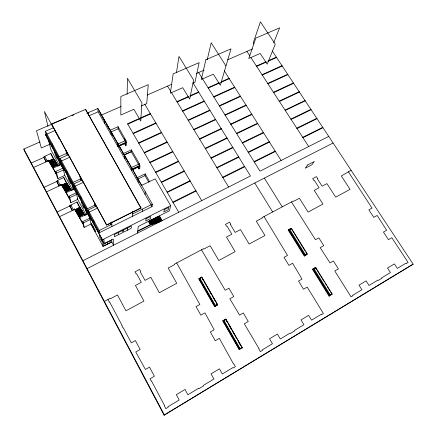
<?xml version="1.0" encoding="UTF-8"?>
<svg xmlns="http://www.w3.org/2000/svg" width="437" height="437" viewBox="0 0 437 437"><rect width="100%" height="100%" fill="white"/><g stroke="black" fill="none" stroke-linecap="round" stroke-linejoin="round"><path stroke-width="0.66" d="M124.523 158.27L124.567 155.381M125.506 140.703L126.49 142.413L126.43 145.242L125.583 145.63L125.627 143.199L119.017 146.22M118.471 145.767L125.905 142.375L125.943 140.375L118.094 126.697L110.004 130.319M127.14 94.321L127.451 78.332L141.927 102.87L140.741 121.022L133.869 109.277L120.836 115.04L120.852 96.501L148.258 84.652L146.734 103.596L141.222 106.033M127.282 230.304L127.358 228.038M138.589 164.498L131.302 151.786L131.379 149.847L122.999 153.72M131.297 170.179L131.411 167.404M132.395 216.353L132.657 211.623L132.908 212.071M139.299 164.749L139.966 165.913L139.774 168.535L138.922 168.939L139.081 166.683L132.449 169.813M138.136 182.202L138.327 179.541M131.379 149.847L139.381 163.799L139.25 165.65L132.105 169.021M137.628 233.041L138.196 226.503L169.49 210.776L170.638 205.636L155.184 178.848L141.566 185.419L99.112 110.872L99.379 111.845M140.998 208.078L85.537 109.392L51.582 124.037L106.601 225.06L140.998 208.078L85.537 109.392M148.7 182.136L144.98 175.652L145.155 173.866L136.748 177.875M142.26 211.464L142.495 209.083M145.046 194.35L145.308 191.805M99.45 232.686L99.215 230.49L88.143 210.039L88.493 212.442L99.45 232.686L152.027 206.619L152.366 204.199L97.866 108.502L86.892 113.259M149.268 220.226L151.53 224.236L150.426 224.787L148.514 221.171M150.344 219.855L152.6 223.853L151.53 224.236M151.415 219.483L153.671 223.476L152.6 223.853M176.477 72.455L178.984 56.444L193.613 80.108L189.663 99.041L182.721 87.695L170.326 93.168L173.183 73.869L199.163 62.633L194.962 82.287L193.127 83.096M152.48 219.117L154.736 223.099L153.671 223.476M153.545 218.746L155.801 222.728L154.736 223.099M154.605 218.38L156.861 222.351L155.801 222.728M155.343 217.446L157.921 221.98L156.861 222.351M158.363 216.424L160.931 220.942L159.849 221.488L157.309 216.79L159.882 221.308L158.942 221.788L156.402 217.08L158.975 221.608L157.921 221.98M159.407 216.064L161.98 220.57L159.407 216.064L158.331 216.605L160.898 221.117L161.98 220.57M207.193 59.88L211.202 42.755L225.913 65.878M273.682 42.853L279.62 27.831L255.798 38.134L248.773 58.509L260.184 53.467L267.204 64.19L275.234 44.159L260.419 21.85L253.225 42.842L253.957 43.957M198.955 278.577L198.786 278.904L214.654 306.692L217.681 304.829L201.768 277.042L198.955 278.577L214.862 306.419L214.654 306.692M199.638 278.773L199.867 278.336L215.321 305.37L215.042 305.731L199.638 278.773L201.096 277.976M201.594 277.375L201.768 277.042M201.583 277.708L201.818 277.271L217.276 304.261L215.042 305.731M305.758 251.936L307.189 254.241L304.25 256.049L288.185 230.097L288.529 229.682L291.086 228.289L305.042 250.778M289.174 229.873L289.644 229.321L305.283 254.563L304.769 255.05L289.174 229.873L290.944 228.906M290.731 228.704L291.086 228.289M242.295 347.803L239.197 349.671L222.788 320.933L223.012 320.692L225.836 319.065L242.295 347.803L242.022 347.989L241.355 346.814M241.956 347.36L239.64 348.77L223.706 320.889L224.012 320.567L225.967 319.442L241.956 347.36L241.595 347.606M225.836 319.065L222.788 320.933M225.967 319.442L223.706 320.889M304.25 256.049L307.189 254.241M288.185 230.097L291.413 228.354L307.058 253.558L304.769 255.05M330.651 292.042L332.065 294.325L329.061 296.133L312.477 269.339L315.438 267.526L324.281 281.783M332.005 293.746L329.635 295.188L313.531 269.192L314.072 268.739L315.847 267.717L332.005 293.746L331.41 294.128M315.438 267.526L312.477 269.339M315.847 267.717L313.531 269.192M239.64 348.77L239.995 348.529L224.012 320.567M239.197 349.671L239.465 349.491L223.012 320.692M329.635 295.188L330.23 294.806L314.072 268.739M329.061 296.133L329.503 295.849L312.876 269.001M331.617 294.609L332.065 294.325M40.035 141.927L23.838 149.012L24.51 150.967L164.077 415.15L410.605 265.652M164.077 415.15L413.162 264.177L272.295 51.025M214.862 306.419L217.681 304.829M411.19 265.297L413.162 264.177M215.321 305.37L217.276 304.261M305.283 254.563L307.058 253.558M199.348 278.598L201.818 277.271M104.361 301.393L110.282 298.247L110.523 298.695L117.493 294.986L125.965 310.816L143.942 301.077L135.437 285.448L141.331 282.313L136.65 273.764L136.202 273.999L135.006 271.819L139.561 269.427L140.758 271.606L140.304 271.841L144.991 280.368L150.825 277.266L159.358 292.719L176.739 283.302L168.174 268.039L174.745 264.543L174.505 264.117L203.582 248.664L203.822 249.085L210.159 245.714L218.79 260.507L235.122 251.652L226.475 237.04L231.834 234.188L227.076 226.191L226.666 226.404L225.448 224.361L229.594 222.187L230.812 224.225L230.403 224.443L235.166 232.418L240.476 229.594L249.145 244.054L264.964 235.483L256.273 221.193L262.266 218.008L262.02 217.61L293.402 200.933L293.648 201.326L299.4 198.267L308.129 212.087L322.959 204.046L314.219 190.385L319.092 187.795L314.279 180.312L313.908 180.508L312.679 178.596L316.448 176.619L317.677 178.525L317.306 178.722L322.118 186.184L326.947 183.616L335.698 197.142L350.081 189.347L341.319 175.974L351.102 170.266M87.05 268.635L333.081 143.003M82.877 260.731L250.45 175.991L192.99 82.893M328.728 136.415L260.015 171.157L198.617 72.526M89.345 215.747L90.978 224.061L103.077 246.484L111.845 242.065L111.73 239.542M137.802 230.998L150.454 224.613M137.781 231.282L149.312 225.465L159.784 221.843M103.077 246.484L102.487 240.29L104.257 243.556L113.325 238.995L113.56 245.212L111.845 242.065M172.85 202.102L195.825 190.636M222.69 177.236L244.502 166.355M254.055 161.586L275.152 151.065M302.715 137.311L322.724 127.331M173.085 202.511L196.066 191.04M222.925 177.635L244.742 166.743M254.296 161.974L275.397 151.442M302.961 137.688L322.965 127.697M104.257 243.556L103.891 239.4L102.444 240.126L102.411 239.76L170.638 205.636M99.215 230.49L111.834 224.252M132.52 214.015L152.366 204.199M106.601 225.06L141.025 207.777M167.016 192.023L189.969 180.727M216.807 167.518L238.602 156.79M248.145 152.092L269.225 141.719M296.772 128.161L316.77 118.323M167.251 192.427L190.204 181.126M217.042 167.912L238.837 157.178M248.385 152.48L269.465 142.096M297.013 128.533L317.011 118.684M74.41 208.919L75.426 210.689L80.419 208.296L79.856 207.253L74.902 209.831L79.889 207.444L76.939 201.97L69.729 205.718L72.247 210.585L74.41 208.919L83.139 224.334L84.139 227.409L90.978 224.061M84.139 227.409L83.336 222.93L90.328 219.521M161.237 182.027L184.163 170.894M210.973 157.877L232.746 147.307M242.284 142.675L263.347 132.449M290.873 119.082L310.86 109.381M85.155 207.641L85.565 210.213L89.525 216.998L87.853 213.895M161.472 182.431L184.398 171.293M211.208 158.27L232.981 147.69M242.519 143.057L263.587 132.821M291.113 119.448L311.1 109.742M76.939 201.97L79.507 207.111L84.696 215.212L83.587 213.283L78.556 215.709L83.085 224.034L82.659 221.668L89.645 218.271M83.587 213.283L83.052 212.415L78.059 215.02L83.085 212.606L81.981 210.683L76.967 213.098L77.529 214.152L82.517 211.546L77.496 213.966L78.594 215.894L83.063 213.742M79.687 216.501L84.128 214.152L79.124 216.774M97.38 208.149L87.81 212.775L87.449 210.372L74.448 186.49L73.946 183.83L87.433 208.728M87.7 213.764L79.66 217.648L79.72 217.959M85.466 215.179L86.613 214.622L85.947 210.372L87.214 212.721M77.557 213.016L81.981 210.683M94.414 202.735L94.698 205.232L86.739 209.061L87.11 211.475M85.565 210.213L85.597 208.815M87.449 210.372L95.413 206.537L95.129 204.052M137.83 179.077L144.98 175.652M59.579 216.643L74.53 209.492M75.426 210.689L80.386 208.105L81.479 210.011L77.032 212.153M155.501 172.118L178.405 161.144M205.182 148.318L226.934 137.895M236.466 133.329L257.513 123.25M285.022 110.075L304.993 100.505M155.736 172.517L178.635 161.543M205.417 148.706L227.174 138.278M236.701 133.711L257.748 123.622M285.257 110.435L305.234 100.865M75.951 211.552L80.916 208.962L75.951 211.552L75.383 210.503M82.014 210.874L81.446 209.826L76.475 212.415M57.138 212.027L71.007 205.434M131.985 169.682L139.966 165.913M149.815 162.285L172.691 151.475M199.441 138.835L221.177 128.56M230.698 124.059L251.728 114.123M279.216 101.133L299.176 91.699M150.044 162.684L172.921 151.868M199.676 139.217L221.406 128.937M230.933 124.436L251.963 114.494M279.451 101.493L299.411 92.054M61.693 185.201L66.664 182.895L63.775 177.531L57.668 180.344L56.69 181.508L59.088 185.993L60.071 184.835L61.213 184.31L69.652 199.185L70.86 202.648L77.677 199.414L76.743 194.389L75.667 191.357M63.775 177.531L66.326 182.639L71.269 190.303L70.193 188.434L65.179 190.778L69.576 198.851L68.997 196.224L75.962 192.946M131.586 167.469L139.381 163.799M70.86 202.648L69.773 197.671L76.743 194.389M74.257 188.904L66.249 192.651L66.326 192.99M71.247 181.333L71.996 185.108L75.645 191.865L75.535 189.915M64.769 189.063L69.166 186.785L64.212 189.319L63.655 188.281L68.653 185.96L69.723 187.817L65.277 189.887M144.177 152.535L167.021 141.883M193.744 129.423L215.457 119.301M224.973 114.865L245.982 105.066M273.453 92.262L293.396 82.959M65.785 190.723L70.237 188.642L69.68 187.61L64.72 190.15M144.407 152.934L167.251 142.271M193.979 129.805L215.692 119.672M225.202 115.237L246.217 105.432M273.682 92.617L293.631 83.314M74.448 186.49L73.766 186.807L73.258 184.152L60.809 161.291L60.159 158.385L73.132 182.333M75.038 186.217L83.893 182.082M66.293 191.553L70.707 189.265L65.741 191.816M67.123 184.785L62.693 186.845L67.675 184.529M79.933 176.209L80.375 178.968L72.444 182.65L72.963 185.326M68.139 185.135L63.152 187.457L68.139 185.135L68.696 186.167L63.704 188.489L62.644 186.632M73.258 184.152L81.189 180.459L80.752 177.712M71.996 185.108L72.274 185.086M124.277 154.785L131.63 151.382M124.168 155.086L131.302 151.786M46.469 191.838L61.366 184.938M62.245 184.944L66.113 183.152M66.615 183.966L62.191 186.02L67.123 183.502L68.188 185.348M138.584 142.866L161.4 132.367M188.096 120.088L209.787 110.113M219.292 105.738L240.284 96.08M267.734 83.456L287.666 74.285M138.808 143.26L161.63 132.755M188.325 120.465L210.017 110.485M219.521 106.109L240.514 96.446M267.963 83.811L287.896 74.634M44.077 187.315L57.892 180.951M62.644 168.305L55.707 171.468L57.078 176.947L57.952 178.569L64.742 175.45L63.54 169.955L62.262 166.568M57.952 178.569L56.597 173.123L63.54 169.955M118.531 146.051L126.49 142.413M133.034 133.274L155.829 122.934M182.491 110.829L204.161 100.996M213.655 96.686L234.631 87.165M262.058 74.716L281.974 65.676M133.258 133.662L156.053 123.31M182.715 111.206L204.385 101.362M213.884 97.052L234.86 87.526M262.287 75.071L282.209 66.025M57.711 156.561L58.563 160.264L62.141 166.879L61.972 164.962M117.575 144.188L125.943 140.375M56.111 162.69L51.074 164.711L52.107 166.519L57.039 164.039L58.105 165.94L53.325 158.412L57.831 165.678M52.659 166.268L57.039 164.039M53.15 167.065L57.537 164.831L52.593 167.316M61.065 164.498L53.085 168.108L56.52 174.707M60.809 161.291L60.131 161.597L59.476 158.691L67.374 155.14L66.795 152.147M54.647 160.346L49.621 162.351L50.648 164.148L55.619 161.909L55.078 160.898L50.168 163.362M51.408 162.804L55.078 160.898M50.648 164.148L55.565 161.679L56.548 163.252L51.621 165.727M50.588 163.924L51.134 164.935L53.62 163.815M61.426 161.013L70.067 157.107M52.172 165.476L54.942 164.225M127.751 124.146L139.447 118.908M140.676 118.356L150.519 113.948M177.154 102.012L188.287 97.025M190.144 96.195L198.802 92.316M208.291 88.066L219.385 83.096M220.619 82.544L229.245 78.676M256.65 66.397L266.603 61.939M267.848 61.382L276.561 57.476M50.441 161.237L49.201 161.794L48.256 160.139L47.114 160.652L47.207 160.991L46.071 161.504L46.169 161.843L43.716 157.102L44.853 156.593L44.76 156.249L50.839 153.534L53.675 158.795L48.72 161.018L53.057 159.068M110.692 132.1L118.11 128.778L118.094 126.697M33.6 167.48L48.436 160.827L48.256 160.139M65.856 150.421L66.446 153.431L58.547 156.976L59.208 159.893M49.201 161.794L54.106 159.341L55.133 161.127M51.681 160.685L54.106 159.341M49.141 161.57L49.681 162.58L52.784 161.182M31.251 163.039L43.809 157.435M150.295 113.571L127.533 123.764L178.728 212.262M176.93 101.641L188.68 96.38M189.92 95.829L198.578 91.95M208.061 87.7L219.155 82.735M221.007 81.905L229.021 78.316M256.421 66.047L265.756 61.868M268.242 60.754L276.331 57.132M49.884 144.226L41.335 147.996L36.495 130.761L66.145 117.968M101.089 115.21L121.022 106.486M147.138 95.053L171.861 84.237M196.251 73.563L204.155 70.106M227.628 59.831L252.499 48.949M102.444 240.126L45.481 134.804L45.344 134.263L46.595 133.717M59.476 158.691L46.246 134.383L55.466 130.368M89.061 115.75L98.101 111.812L97.866 108.502M46.246 134.383L45.448 131.226L53.527 127.724M71.903 115.707L73.766 114.904M348.333 171.741L372.029 208.105L368.861 209.875L373.782 217.358L377.153 215.452L386.614 230.233L383.446 232.063L388.455 239.684L391.831 237.712L408.114 262.408L406.301 263.506L406.049 263.129L397.315 268.394L394.392 263.915L387.499 268.05L390.427 272.551L381.67 277.834L381.922 278.222L378.174 280.483L377.923 280.095L369.041 285.454L366.119 280.871L358.996 285.142L361.918 289.753L352.725 295.297L352.97 295.696L351.037 296.865L334.797 270.989L338.391 268.892L333.393 260.96L330.028 262.905L320.174 247.681L323.757 245.649L318.852 237.865L315.492 239.744L291.474 201.954M246.905 51.397L249.833 55.903M250.931 57.597L308.708 146.537M224.279 70.843L281.128 160.483M53.325 158.412L58.126 166.033M66.282 182.458L71.302 190.472M79.474 206.947L84.723 215.37M79.856 207.673L84.401 214.966M264.341 178.105L282.242 206.865M324.991 282.919L326.406 285.203M327.111 286.339L329.946 290.9M288.529 229.682L304.633 255.689M48.436 160.827L53.177 168.485M254.771 182.994L272.65 211.961M264.008 216.55L287.502 255.41L284.023 257.36L288.906 265.363L292.621 263.265L302 279.085L298.515 281.095L303.491 289.256L307.211 287.087L323.413 313.537L321.413 314.744L321.162 314.34L311.532 320.152L308.62 315.35L301.022 319.906L303.928 324.735L294.265 330.569L294.516 330.984L290.376 333.48L290.13 333.065L280.314 338.986L277.413 334.065L269.547 338.784L272.442 343.733L262.276 349.868L262.528 350.294L260.386 351.583L258.753 348.764L258.999 348.617L244.299 323.79L248.265 321.479L243.316 312.963L239.596 315.11L229.818 298.782L233.779 296.543L228.928 288.196L225.213 290.272L201.457 249.789M167.54 86.127L170.67 91.3M171.364 92.447L228.617 187.036M144.762 104.203L201.73 200.632M145.155 173.866L149.727 181.836M124.201 138.425L124.856 139.561M118.11 128.778L125.905 142.375M202.61 279.145L203.62 280.915M204.298 282.094L204.969 283.274M205.985 285.044L206.663 286.224M207.335 287.404L209.361 290.944M210.039 292.124L211.049 293.893M213.081 297.433L214.092 299.203M214.769 300.383L215.441 301.563M216.118 302.743L216.796 303.923M226.612 321.069L227.278 322.238M228.283 323.992L228.955 325.161M229.627 326.335L231.637 329.848M232.304 331.017L234.653 335.113M235.319 336.282L235.991 337.451M238.34 341.548L240.35 345.061M124.234 143.276L125.583 145.63M137.928 167.207L138.922 168.939M100.729 114.21L101.4 115.395M102.078 116.581L103.088 118.356M103.76 119.541L104.438 120.727M106.797 124.873L108.818 128.423M111.178 132.569L111.856 133.755M112.528 134.94L113.205 136.125M114.215 137.901L114.887 139.086M116.914 142.637L117.586 143.822M118.596 145.597L119.274 146.783M119.946 147.968L120.623 149.154M122.983 153.3L123.655 154.485M125.681 158.036L126.692 159.811M127.364 160.996L128.041 162.182M130.401 166.328L131.073 167.513M136.131 176.395L136.803 177.58M137.819 179.356L138.491 180.541M98.101 111.812L152.027 206.619M155.315 217.626L157.888 222.16M154.578 218.56L156.828 222.531M153.518 218.926L155.769 222.903M152.775 219.866L154.709 223.28M176.685 262.959L199.846 304.469L196.022 306.61L200.845 315.17L204.926 312.865L214.168 329.788L210.334 332.005L215.255 340.734L219.347 338.353L233.5 363.955L233.751 363.803L235.374 366.681L233.172 368.009L232.926 367.577L222.313 373.979L219.44 368.833L211.06 373.853L213.933 379.032L203.276 385.461L203.522 385.909L198.961 388.662L198.715 388.214L187.883 394.748L185.02 389.471L176.335 394.677L179.192 399.992L167.961 406.771L168.207 407.224L165.842 408.655L164.236 405.623L164.503 405.46L151.552 381.048L151.284 381.201L150.011 378.803L154.387 376.252L149.525 367.113L145.417 369.483L135.781 351.971L140.146 349.502L135.383 340.554L131.291 342.843L123.332 327.843L123.065 327.99L121.847 325.685L122.114 325.538L109.649 302.049L109.387 302.191L107.95 299.487M151.388 219.664L153.644 223.657M150.639 220.609L152.573 224.034M149.246 220.406L151.502 224.41M148.493 221.351L150.426 224.787M110.02 223.023L110.916 224.656L110.834 222.875M51.582 124.037L106.584 224.782M53.68 128.456L44.41 111.468L47.966 126.359M54.33 129.636L58.52 137.316L58.793 138.611M66.446 153.431L67.374 155.14M80.375 178.968L81.189 180.459M94.698 205.232L95.413 206.537M45.448 131.226L59.23 156.665M45.344 134.263L102.411 239.76M59.164 160.843L62.371 166.776M72.58 185.654L73.198 186.796M73.815 187.937L75.88 191.756M59.268 165.306L50.916 149.836L48.447 139.9M64.742 175.45L72.662 190.128M77.169 198.474L85.958 214.769M56.548 163.252L57.094 164.263M53.62 158.565L54.161 159.571M66.615 182.688L67.123 183.502M51.315 154.78L53.374 158.609M55.707 171.468L56.597 173.123M68.997 196.224L69.773 197.671M82.659 221.668L83.336 222.93M52.047 166.295L56.428 174.341M64.163 189.112L65.179 190.778M75.912 211.366L76.967 213.098M62.141 185.812L62.693 186.845M61.213 184.31L62.191 186.02M44.76 156.249L47.207 160.991M57.668 180.344L60.148 185.151M70.81 204.882L73.329 209.755M43.716 157.102L46.071 161.504M56.608 181.186L59.011 185.681M69.729 205.718L72.181 210.301M23.838 149.012L164.416 415.035M50.839 153.534L51.02 154.234M52.303 143.877L53.03 146.919M54.538 151.535L55.526 155.703L57.504 159.363L56.542 155.244M58.99 160.86L60.022 165.383M61.47 163.859L62.141 166.879M66.615 170.299L67.194 173.09M67.937 176.308L68.729 180.137L70.75 183.873L69.986 180.093M72.395 185.709L73.198 189.778M75.066 188.795L75.645 191.865M81.582 201.544L82.178 205.029L84.243 208.848L83.675 205.412M80.654 196.218L81.085 198.759M88.837 213.988L89.29 217.107M93.218 226.634L93.458 228.393M93.655 220.221L93.95 222.526M99.554 234.767L99.882 237.788L101.996 241.71L101.706 238.744M88.121 112.724L88.323 114.696M103.695 242.431L103.777 243.349M107.36 242.235L107.486 243.966M104.443 120.044L104.607 123.256M111.735 221.947L111.927 226.503M111.085 131.706L111.184 134.815M118.383 232.528L118.405 234.756M117.793 143.483L117.821 146.482M122.409 230.512L122.387 232.757L114.407 236.761L114.336 234.554L122.409 230.512M123.354 230.042L123.321 232.293L131.231 228.322L131.351 226.038L123.354 230.042M145.991 218.8L145.729 220.991L150.284 218.708L150.596 216.495L145.991 218.8M164.274 209.645L163.826 211.918L168.294 209.673L168.791 207.389L164.274 209.645M205.882 59.727L201.331 79.468L213.332 74.164L220.308 85.264L230.998 48.862L205.882 59.727M307.533 164.968L305.255 168.196L311.974 164.727L314.323 161.466L307.533 164.968M110.818 242.284L103.99 245.72L103.837 244.004L110.725 240.541L110.818 242.284M95.069 230.053L91.377 223.22L91.628 225.006L95.288 231.785L95.069 230.053"/></g></svg>
